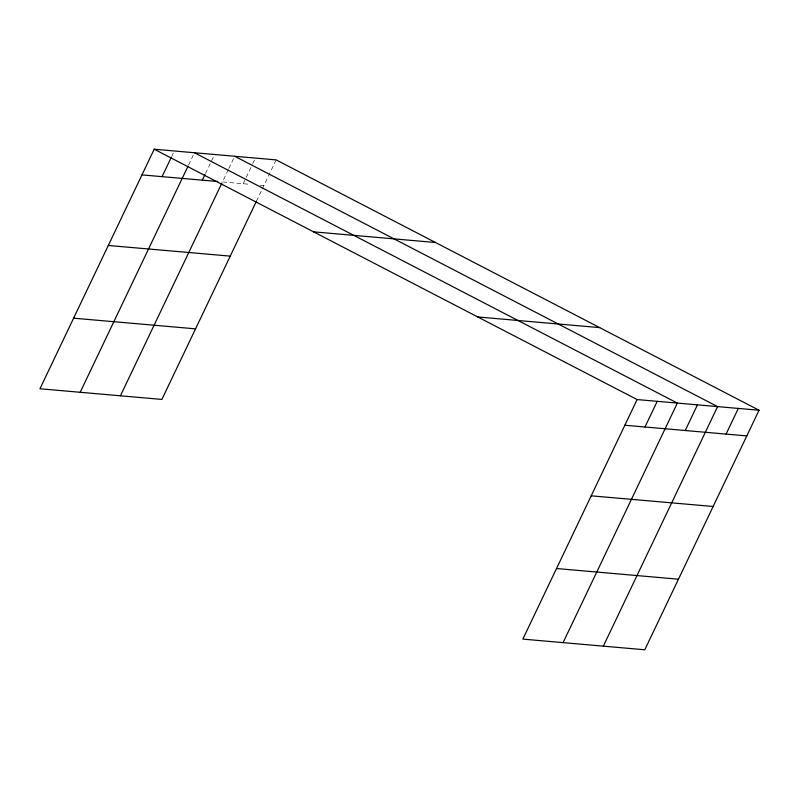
<?xml version="1.0" encoding="UTF-8"?>
<svg xmlns="http://www.w3.org/2000/svg" width="799" height="799" viewBox="0 0 799 799"><rect width="100%" height="100%" fill="white"/><g stroke="black" fill="none" stroke-linecap="round" stroke-linejoin="round"><path stroke-width="0.6" stroke-dasharray="4 3" d="M171.665 156.564L173.253 153.218M188.584 165.013L193.907 153.857M205.513 173.473L214.032 155.625M228.294 169.658L222.442 181.932L250.487 184.379M228.834 168.539L234.686 156.264M243.176 183.74L252.224 164.774M252.754 163.655L255.41 158.082M256.419 201.238L261.762 190.032M262.302 188.914L276.144 159.89M260.244 185.238L263.9 185.558"/><path stroke-width="1.2" d="M759.05 410.237L637.113 399.57L522.856 639.11L644.793 649.777L759.05 410.237L276.144 159.89L154.207 149.223L39.95 388.763L161.887 399.43L256.419 201.238M162.077 176.649L171.126 157.683M80.19 392.279L188.055 166.132M202.327 180.165L204.983 174.591M120.429 395.795L221.912 183.051M644.993 426.996L657.227 401.338M563.095 642.626L677.352 403.096L194.447 152.749M685.232 430.521L697.467 404.853M603.335 646.151L717.592 406.611L234.686 156.264M726.081 434.087L738.316 408.429M141.962 174.891L217.708 181.513M313.558 231.84L435.505 242.506M108.294 245.463L230.242 256.129M477.752 316.963L599.689 327.62M73.618 318.182L195.555 328.848M624.868 425.238L746.805 435.904M591.2 495.819L713.147 506.476M556.523 568.528L678.461 579.195M154.207 149.223L637.113 399.57"/></g></svg>
